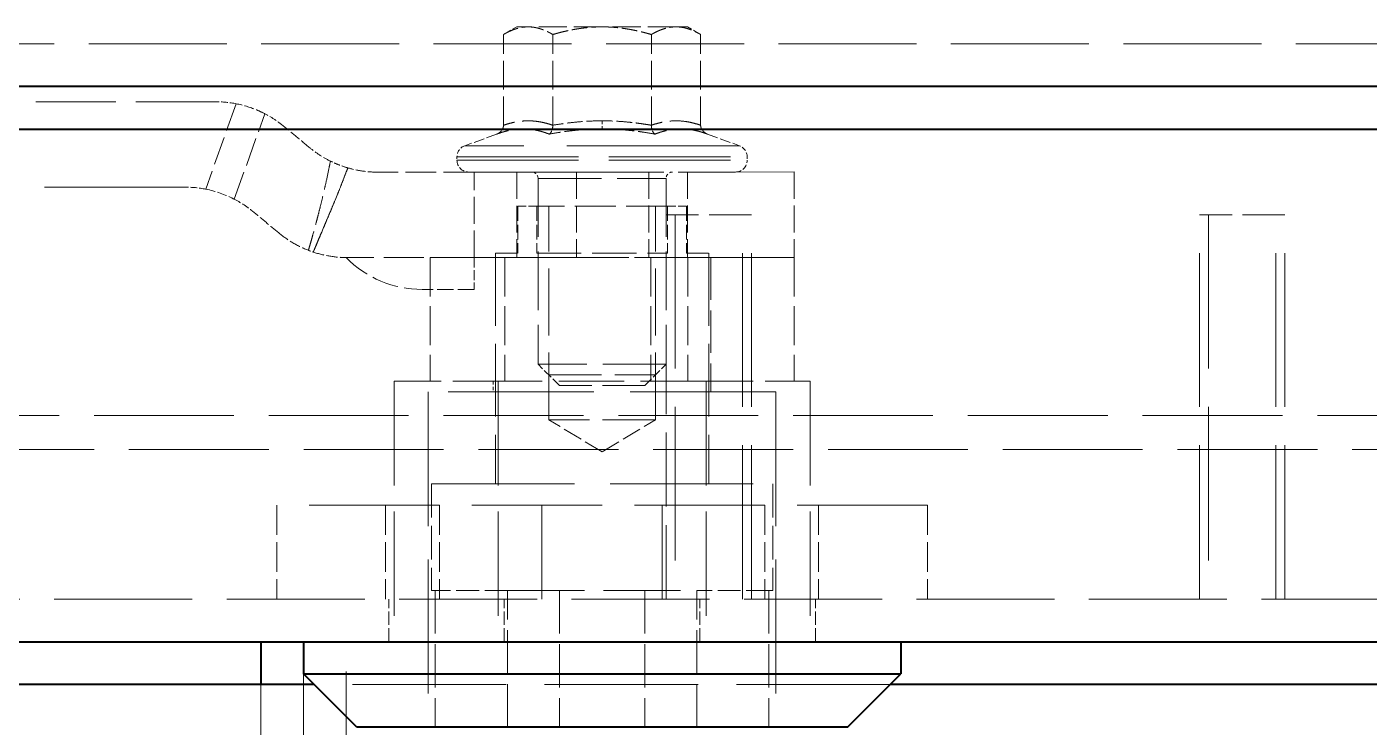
# Model space of a CAD drawing. Header units: millimetres. Extents: x 0 to 2523, y 0 to 1782.
# Drawn here: x 797.8 to 860.7, y 1233.4 to 1266.2 of the extents above; entities that cross this region are included whole.
import ezdxf

# ---------------------------------------------------------------- set-up
doc = ezdxf.new("R2010")
doc.units = ezdxf.units.MM
doc.header["$LTSCALE"] = 3
doc.linetypes.add('DASHED', pattern=[0.2067, 0.1654, -0.0413])
for name, color, linetype, lineweight in [('가려진 것(ISO)', 2, 'DASHED', 18), ('가려진 좁은 것(ISO)', 2, 'DASHED', 18), ('가시적인 것(ISO)', 3, 'Continuous', 40)]:
    doc.layers.add(name, color=color, linetype=linetype, lineweight=lineweight)

msp = doc.modelspace()

# ---------------------------------------------------------------- linework, layer by layer
at = {"layer": '가려진 것(ISO)', "ltscale": 0.453555}
for p, q in [((820.7766, 1266.1739), (820.1578, 1265.8166)), ((828.7766, 1266.1739), (829.3954, 1265.8166))]:
    msp.add_line(p, q, dxfattribs=at)
at = {"layer": '가려진 것(ISO)', "ltscale": 2.698431}
for p, q in [((820.1578, 1261.5663), (820.1578, 1265.8166)), ((829.3954, 1261.5663), (829.3954, 1265.8166))]:
    msp.add_line(p, q, dxfattribs=at)
at = {"layer": '가려진 것(ISO)', "ltscale": 1.329629}
for p, q in [((821.3125, 1266.1739), (820.7766, 1266.1739)), ((828.7766, 1266.1739), (828.2407, 1266.1739))]:
    msp.add_line(p, q, dxfattribs=at)
at = {"layer": '가려진 것(ISO)', "ltscale": 2.659358}
for p, q in [((824.7766, 1266.1739), (821.3125, 1266.1739)), ((828.2407, 1266.1739), (824.7766, 1266.1739))]:
    msp.add_line(p, q, dxfattribs=at)
at = {"layer": '가려진 것(ISO)', "ltscale": 2.698482}
msp.add_line((822.4672, 1261.5662), (822.4672, 1265.8166), dxfattribs=at)
at = {"layer": '가려진 것(ISO)', "ltscale": 2.698487}
msp.add_line((827.086, 1261.5662), (827.086, 1265.8166), dxfattribs=at)
at = {"layer": '가려진 것(ISO)', "ltscale": 13.032789}
for p, q in [((1162.7766, 1265.3739), (766.7766, 1265.3739)), ((766.7766, 1239.3739), (1162.7766, 1239.3739))]:
    msp.add_line(p, q, dxfattribs=at)
at = {"layer": '가려진 것(ISO)', "ltscale": 7.548428}
msp.add_line((806.6659, 1262.6662), (794.7766, 1262.6611), dxfattribs=at)
at = {"layer": '가려진 것(ISO)', "ltscale": 1.009477}
for p, q in [((819.8327, 1261.1495), (818.3385, 1260.6056)), ((829.7204, 1261.1495), (831.2147, 1260.6056))]:
    msp.add_line(p, q, dxfattribs=at)
at = {"layer": '가려진 것(ISO)', "ltscale": 0.104586}
for p, q in [((817.9766, 1260.0888), (817.9766, 1259.9239)), ((831.5766, 1260.0888), (831.5766, 1259.9239))]:
    msp.add_line(p, q, dxfattribs=at)
at = {"layer": '가려진 것(ISO)', "ltscale": 15.832087}
msp.add_line((818.5266, 1259.3739), (831.0266, 1259.3739), dxfattribs=at)
at = {"layer": '가려진 것(ISO)', "ltscale": 3.154497}
for p, q in [((823.5836, 1259.3734), (818.7772, 1259.3714)), ((823.5853, 1255.3734), (818.7789, 1255.3714))]:
    msp.add_line(p, q, dxfattribs=at)
at = {"layer": '가려진 것(ISO)', "ltscale": 2.539495}
for p, q in [((820.7766, 1259.3722), (820.7783, 1255.3722)), ((828.7766, 1259.3756), (828.7783, 1255.3756)), ((833.7766, 1259.3777), (833.7783, 1255.3777))]:
    msp.add_line(p, q, dxfattribs=at)
at = {"layer": '가려진 것(ISO)', "ltscale": 5.52352}
for p, q in [((821.7766, 1259.0739), (821.7766, 1250.3739)), ((827.7766, 1259.0739), (827.7766, 1250.3739))]:
    msp.add_line(p, q, dxfattribs=at)
at = {"layer": '가려진 것(ISO)', "ltscale": 2.19112}
for p, q in [((826.9609, 1259.3748), (823.5836, 1259.3734)), ((823.5853, 1255.3734), (826.9626, 1255.3748))]:
    msp.add_line(p, q, dxfattribs=at)
at = {"layer": '가려진 것(ISO)', "ltscale": 9.838044}
for p, q in [((833.7766, 1259.3777), (826.9609, 1259.3748)), ((826.9626, 1255.3748), (833.7783, 1255.3777))]:
    msp.add_line(p, q, dxfattribs=at)
at = {"layer": '가려진 것(ISO)', "ltscale": 13.266974}
msp.add_line((805.2306, 1258.6656), (788.7769, 1258.6586), dxfattribs=at)
at = {"layer": '가려진 것(ISO)', "ltscale": 0.796132}
for p, q in [((820.8266, 1257.7739), (821.711, 1257.7739)), ((827.8421, 1257.7739), (828.7266, 1257.7739))]:
    msp.add_line(p, q, dxfattribs=at)
at = {"layer": '가려진 것(ISO)', "ltscale": 1.396677}
for p, q in [((820.8266, 1257.7739), (820.8266, 1255.5739)), ((821.711, 1257.7739), (821.711, 1255.5739)), ((827.8421, 1257.7739), (827.8421, 1255.5739)), ((828.7266, 1257.7739), (828.7266, 1255.5739))]:
    msp.add_line(p, q, dxfattribs=at)
at = {"layer": '가려진 것(ISO)', "ltscale": 3.892509}
msp.add_line((827.8421, 1257.7739), (821.711, 1257.7739), dxfattribs=at)
at = {"layer": '가려진 것(ISO)', "ltscale": 6.348889}
for p, q in [((822.2766, 1247.7739), (822.2766, 1257.7739)), ((827.2766, 1247.7739), (827.2766, 1257.7739))]:
    msp.add_line(p, q, dxfattribs=at)
at = {"layer": '가려진 것(ISO)', "ltscale": 3.989087}
for p, q in [((831.7766, 1257.3739), (827.7766, 1257.3739)), ((856.7766, 1257.3739), (852.7766, 1257.3739)), ((826.7766, 1249.3739), (822.7766, 1249.3739))]:
    msp.add_line(p, q, dxfattribs=at)
at = {"layer": '가려진 것(ISO)', "ltscale": 14.513788}
for p, q in [((828.1946, 1257.3739), (828.1946, 1239.3739)), ((831.3586, 1239.3739), (831.3586, 1257.3739)), ((831.7766, 1239.3739), (831.7766, 1257.3739)), ((852.7766, 1239.3739), (852.7766, 1257.3739)), ((853.1946, 1257.3739), (853.1946, 1239.3739)), ((856.3586, 1239.3739), (856.3586, 1257.3739)), ((856.7766, 1239.3739), (856.7766, 1257.3739)), ((838.2766, 1235.3739), (811.2766, 1235.3739))]:
    msp.add_line(p, q, dxfattribs=at)
at = {"layer": '가려진 것(ISO)', "ltscale": 0.029295}
msp.add_line((812.8246, 1255.3688), (812.7783, 1255.3688), dxfattribs=at)
at = {"layer": '가려진 것(ISO)', "ltscale": 12.956447}
msp.add_line((833.7766, 1255.3739), (816.7261, 1255.3739), dxfattribs=at)
at = {"layer": '가려진 것(ISO)', "ltscale": 3.682313}
for p, q in [((816.7261, 1255.3739), (816.7261, 1249.5739)), ((820.2146, 1255.3739), (820.2146, 1249.5739)), ((827.0567, 1255.3739), (827.0567, 1249.5739)), ((828.8003, 1255.3739), (828.8003, 1249.5739)), ((833.7766, 1255.3739), (833.7766, 1249.5739))]:
    msp.add_line(p, q, dxfattribs=at)
at = {"layer": '가려진 것(ISO)', "ltscale": 0.950628}
msp.add_line((818.7783, 1255.3714), (818.7789, 1253.8739), dxfattribs=at)
at = {"layer": '가려진 것(ISO)', "ltscale": 2.095026}
for p, q in [((819.7766, 1255.5739), (820.8266, 1255.5739)), ((828.7266, 1255.5739), (829.7766, 1255.5739))]:
    msp.add_line(p, q, dxfattribs=at)
at = {"layer": '가려진 것(ISO)', "ltscale": 6.856808}
for p, q in [((819.7766, 1255.5739), (819.7766, 1244.7739)), ((829.7766, 1255.5739), (829.7766, 1244.7739))]:
    msp.add_line(p, q, dxfattribs=at)
at = {"layer": '가려진 것(ISO)', "ltscale": 4.190152}
msp.add_line((821.711, 1255.5739), (827.8421, 1255.5739), dxfattribs=at)
at = {"layer": '가려진 것(ISO)', "ltscale": 3.999763}
msp.add_line((829.8766, 1255.3739), (829.8766, 1249.0739), dxfattribs=at)
at = {"layer": '가려진 것(ISO)', "ltscale": 1.545837}
msp.add_line((818.7789, 1253.8739), (816.344, 1253.8739), dxfattribs=at)
at = {"layer": '가려진 것(ISO)', "ltscale": 5.983681}
msp.add_line((827.7766, 1250.3739), (821.7766, 1250.3739), dxfattribs=at)
at = {"layer": '가려진 것(ISO)', "ltscale": 0.897783}
for p, q in [((822.7766, 1249.3739), (821.7766, 1250.3739)), ((826.7766, 1249.3739), (827.7766, 1250.3739))]:
    msp.add_line(p, q, dxfattribs=at)
at = {"layer": '가려진 것(ISO)', "ltscale": 6.983788}
msp.add_line((827.7766, 1239.3739), (827.7766, 1250.3739), dxfattribs=at)
at = {"layer": '가려진 것(ISO)', "ltscale": 9.837123}
for p, q in [((815.0266, 1249.5739), (815.0266, 1237.3739)), ((819.9034, 1249.5739), (819.9034, 1237.3739)), ((829.6497, 1249.5739), (829.6497, 1237.3739)), ((834.5266, 1249.5739), (834.5266, 1237.3739))]:
    msp.add_line(p, q, dxfattribs=at)
at = {"layer": '가려진 것(ISO)', "ltscale": 4.455295}
for p, q in [((815.0266, 1249.5739), (819.9034, 1249.5739)), ((829.6497, 1249.5739), (834.5266, 1249.5739))]:
    msp.add_line(p, q, dxfattribs=at)
at = {"layer": '가려진 것(ISO)', "ltscale": 0.317349}
msp.add_line((819.6766, 1249.5739), (819.6766, 1249.0739), dxfattribs=at)
at = {"layer": '가려진 것(ISO)', "ltscale": 6.187803}
msp.add_line((829.6497, 1249.5739), (819.9034, 1249.5739), dxfattribs=at)
at = {"layer": '가려진 것(ISO)', "ltscale": 13.763361}
msp.add_line((832.9266, 1249.0739), (816.6266, 1249.0739), dxfattribs=at)
at = {"layer": '가려진 것(ISO)', "ltscale": 12.659248}
for p, q in [((816.6266, 1249.0739), (816.6266, 1233.3739)), ((832.9266, 1249.0739), (832.9266, 1233.3739))]:
    msp.add_line(p, q, dxfattribs=at)
at = {"layer": '가려진 것(ISO)', "ltscale": 13.208315}
for p, q in [((792.7766, 1247.9739), (1136.7766, 1247.9739)), ((1136.7766, 1246.3739), (792.7766, 1246.3739))]:
    msp.add_line(p, q, dxfattribs=at)
at = {"layer": '가려진 것(ISO)', "ltscale": 4.986384}
msp.add_line((827.2766, 1247.7739), (822.2766, 1247.7739), dxfattribs=at)
at = {"layer": '가려진 것(ISO)', "ltscale": 1.851636}
for q in [(822.2766, 1247.7739), (827.2766, 1247.7739)]:
    msp.add_line((824.7766, 1246.2718), q, dxfattribs=at)
at = {"layer": '가려진 것(ISO)', "ltscale": 13.510047}
msp.add_line((816.7766, 1244.7739), (832.7766, 1244.7739), dxfattribs=at)
at = {"layer": '가려진 것(ISO)', "ltscale": 3.174394}
for p, q in [((816.7766, 1244.7739), (816.7766, 1239.7739)), ((832.7766, 1244.7739), (832.7766, 1239.7739))]:
    msp.add_line(p, q, dxfattribs=at)
at = {"layer": '가려진 것(ISO)', "ltscale": 12.296404}
for p, q in [((817.1516, 1243.7739), (809.5266, 1243.7739)), ((832.4016, 1243.7739), (817.1516, 1243.7739)), ((840.0266, 1243.7739), (832.4016, 1243.7739))]:
    msp.add_line(p, q, dxfattribs=at)
at = {"layer": '가려진 것(ISO)', "ltscale": 2.793455}
for p, q in [((809.5266, 1243.7739), (809.5266, 1239.3739)), ((814.6266, 1243.7739), (814.6266, 1239.3739)), ((817.1516, 1243.7739), (817.1516, 1239.3739)), ((832.4016, 1243.7739), (832.4016, 1239.3739)), ((834.9266, 1243.7739), (834.9266, 1239.3739)), ((840.0266, 1243.7739), (840.0266, 1239.3739))]:
    msp.add_line(p, q, dxfattribs=at)
at = {"layer": '가려진 것(ISO)', "ltscale": 1.269698}
for p, q in [((814.7766, 1237.3739), (814.7766, 1239.3739)), ((820.194, 1237.3739), (820.194, 1239.3739)), ((829.3591, 1237.3739), (829.3591, 1239.3739)), ((834.7766, 1237.3739), (834.7766, 1239.3739))]:
    msp.add_line(p, q, dxfattribs=at)
at = {"layer": '가려진 것(ISO)', "ltscale": 1.087521}
for p, q in [((816.7766, 1239.7739), (816.9593, 1239.7739)), ((832.5939, 1239.7739), (832.7766, 1239.7739))]:
    msp.add_line(p, q, dxfattribs=at)
at = {"layer": '가려진 것(ISO)', "ltscale": 2.147077}
for p, q in [((820.3412, 1239.7739), (816.9593, 1239.7739)), ((832.5939, 1239.7739), (829.2119, 1239.7739))]:
    msp.add_line(p, q, dxfattribs=at)
at = {"layer": '가려진 것(ISO)', "ltscale": 4.063253}
for p, q in [((816.9593, 1239.7739), (816.9593, 1233.3739)), ((820.3412, 1233.3739), (820.3412, 1239.7739)), ((822.7766, 1239.7739), (822.7766, 1233.3739)), ((826.7766, 1239.7739), (826.7766, 1233.3739)), ((829.2119, 1233.3739), (829.2119, 1239.7739)), ((832.5939, 1239.7739), (832.5939, 1233.3739))]:
    msp.add_line(p, q, dxfattribs=at)
at = {"layer": '가려진 것(ISO)', "ltscale": 7.266602}
msp.add_line((820.3412, 1239.7739), (829.2119, 1239.7739), dxfattribs=at)
at = {"layer": '가려진 것(ISO)', "ltscale": 11.288502}
msp.add_line((812.7766, 1223.3739), (812.7766, 1237.3739), dxfattribs=at)
at = {"layer": '가려진 것(ISO)', "ltscale": 14.916949}
msp.add_line((810.7766, 1235.8739), (810.7766, 1217.3739), dxfattribs=at)
at = {"layer": '가려진 것(ISO)', "ltscale": 10.07902}
msp.add_line((810.7766, 1235.8739), (810.7766, 1223.3739), dxfattribs=at)
at = {"layer": '가려진 것(ISO)', "ltscale": 12.901145}
msp.add_line((808.7766, 1235.3739), (808.7766, 1219.3739), dxfattribs=at)
at = {"layer": '가려진 것(ISO)', "ltscale": 0.617765}
msp.add_arc((806.668, 1257.6662), 5, 78.872661, 90.024378, dxfattribs=at)
at = {"layer": '가려진 것(ISO)', "ltscale": 0.426521}
for centre, start, end in [((818.5266, 1260.0888), 110, 180), ((831.0266, 1260.0888), 0, 70)]:
    msp.add_arc(centre, 0.55, start, end, dxfattribs=at)
at = {"layer": '가려진 것(ISO)', "ltscale": 0.548413}
for centre, start, end in [((818.5266, 1259.9239), 180, 270), ((831.0266, 1259.9239), 270, 0)]:
    msp.add_arc(centre, 0.55, start, end, dxfattribs=at)
at = {"layer": '가려진 것(ISO)', "ltscale": 0.299089}
for centre, start, end in [((821.4766, 1259.0739), 0, 90), ((828.0766, 1259.0739), 90, 180)]:
    msp.add_arc(centre, 0.3, start, end, dxfattribs=at)
at = {"layer": '가려진 것(ISO)', "ltscale": 0.617843}
msp.add_arc((805.2327, 1253.6656), 5, 78.871251, 90.024378, dxfattribs=at)
at = {"layer": '가려진 것(ISO)', "ltscale": 2.520347}
msp.add_arc((816.344, 1258.8739), 5, 224.508984, 270, dxfattribs=at)
at = {"layer": '가려진 것(ISO)', "ltscale": 1.488612}
for points, weights in [([(820.1578, 1265.8166), (820.7766, 1266.1739), (821.3125, 1266.1739)], [2.05513277492, 2.2140978483, 2.21409784829]), ([(821.3125, 1266.1739), (821.8484, 1266.1739), (822.4672, 1265.8166)], [2.21409784829, 2.21409784827, 2.05513277493]), ([(822.4672, 1265.8166), (823.7048, 1266.1739), (824.7766, 1266.1739)], [2.0551350202, 2.21410026725, 2.21410026725]), ([(824.7766, 1266.1739), (825.8484, 1266.1739), (827.086, 1265.8166)], [2.21410026725, 2.21410026725, 2.05513502021]), ([(827.086, 1265.8166), (827.7048, 1266.1739), (828.2407, 1266.1739)], [2.05513439893, 2.2140996138, 2.2140995979])]:
    msp.add_rational_spline(points, weights, degree=2, dxfattribs=at)
at = {"layer": '가려진 것(ISO)', "ltscale": 1.488611}
msp.add_rational_spline([(828.2407, 1266.1739), (828.7766, 1266.1739), (829.3954, 1265.8166)], [2.2140995979, 2.21409958201, 2.05513439892], degree=2, dxfattribs=at)
at = {"layer": '가려진 것(ISO)', "ltscale": 0.917635}
msp.add_open_spline([(808.9742, 1262.1026), (808.8435, 1262.1701), (808.7083, 1262.2335), (808.2694, 1262.4139), (807.9512, 1262.508), (807.633, 1262.5722)], degree=3, knots=[-2.39231706, -2.39231706, -2.39231706, -2.39231706, -2.3486929, -2.3486929, -2.25464695, -2.25464695, -2.25464695, -2.25464695], dxfattribs=at)
at = {"layer": '가려진 것(ISO)', "ltscale": 0.690919}
msp.add_open_spline([(809.8483, 1261.5244), (809.8224, 1261.5457), (809.7963, 1261.5669), (809.7698, 1261.5878), (809.6624, 1261.6728), (809.5501, 1261.7544), (809.4332, 1261.832), (809.2874, 1261.9288), (809.1342, 1262.0194), (808.9742, 1262.1026)], degree=3, knots=[0, 0, 0, 0, 0.0988299, 0.0988299, 0.0988299, 0.5, 0.5, 0.5, 1, 1, 1, 1], dxfattribs=at)
at = {"layer": '가려진 것(ISO)', "ltscale": 1.037947}
for points, knots in [([(811.0775, 1260.5112), (810.8718, 1260.6808), (810.6664, 1260.8501), (810.2567, 1261.1878), (810.0522, 1261.3563), (809.8483, 1261.5244)], [-0.16348865, -0.16348865, -0.16348865, -0.16348865, -0.08174478, -0.08174478, -0.000001, -0.000001, -0.000001, -0.000001]), ([(809.6422, 1256.5106), (809.4365, 1256.6802), (809.2311, 1256.8494), (808.8214, 1257.1872), (808.6169, 1257.3557), (808.413, 1257.5238)], [-0.16348834, -0.16348834, -0.16348834, -0.16348834, -0.08174464, -0.08174464, -0.000001, -0.000001, -0.000001, -0.000001])]:
    msp.add_open_spline(points, degree=3, knots=knots, dxfattribs=at)
at = {"layer": '가려진 것(ISO)', "ltscale": 0.356819}
for points, knots in [([(820.1578, 1261.5663), (820.1578, 1261.5258), (820.1509, 1261.4857), (820.124, 1261.4048), (820.1029, 1261.3651), (820.0462, 1261.2878), (820.0093, 1261.2516), (819.9274, 1261.1918), (819.8827, 1261.168), (819.8347, 1261.1502), (819.8337, 1261.1499), (819.8327, 1261.1495)], [-0.056055776, -0.056055776, -0.056055776, -0.056055776, -0.043849048, -0.043849048, -0.030415241, -0.030415241, -0.015046721, -0.015046721, 0, 0, 0.000314742, 0.000314742, 0.000314742, 0.000314742]), ([(829.3954, 1261.5663), (829.3953, 1261.5258), (829.4022, 1261.4856), (829.4291, 1261.4048), (829.4503, 1261.3651), (829.5069, 1261.2878), (829.5439, 1261.2516), (829.6257, 1261.1918), (829.6704, 1261.168), (829.7184, 1261.1502), (829.7194, 1261.1499), (829.7204, 1261.1495)], [-0.056055727, -0.056055727, -0.056055727, -0.056055727, -0.043846592, -0.043846592, -0.030415241, -0.030415241, -0.015046721, -0.015046721, 0, 0, 0.000314742, 0.000314742, 0.000314742, 0.000314742])]:
    msp.add_open_spline(points, degree=3, knots=knots, dxfattribs=at)
at = {"layer": '가려진 것(ISO)', "ltscale": 0.356764}
msp.add_open_spline([(822.4672, 1261.5662), (822.4672, 1261.5256), (822.4637, 1261.4855), (822.4502, 1261.4047), (822.4397, 1261.365), (822.4114, 1261.2877), (822.3929, 1261.2515), (822.352, 1261.1918), (822.3296, 1261.168), (822.3056, 1261.1502), (822.3051, 1261.1499), (822.3047, 1261.1495)], degree=3, knots=[0.000007253, 0.000007253, 0.000007253, 0.000007253, 0.012182988, 0.012182988, 0.025541036, 0.025541036, 0.040859243, 0.040859243, 0.055840117, 0.055840117, 0.056151409, 0.056151409, 0.056151409, 0.056151409], dxfattribs=at)
at = {"layer": '가려진 것(ISO)', "ltscale": 0.356759}
msp.add_open_spline([(827.086, 1261.5662), (827.086, 1261.5256), (827.0894, 1261.4855), (827.1029, 1261.4047), (827.1134, 1261.365), (827.1417, 1261.2877), (827.1602, 1261.2515), (827.2012, 1261.1918), (827.2235, 1261.168), (827.2475, 1261.1502), (827.248, 1261.1499), (827.2485, 1261.1495)], degree=3, knots=[-0.056046369, -0.056046369, -0.056046369, -0.056046369, -0.043826559, -0.043826559, -0.030415995, -0.030415995, -0.015038694, -0.015038694, 0, 0, 0.000312487, 0.000312487, 0.000312487, 0.000312487], dxfattribs=at)
at = {"layer": '가려진 것(ISO)', "ltscale": 0.746982}
msp.add_open_spline([(812.0436, 1259.8864), (811.8661, 1259.9741), (811.6965, 1260.071), (811.5353, 1260.1756), (811.3741, 1260.2802), (811.2214, 1260.3926), (811.0775, 1260.5112)], degree=3, knots=[0, 0, 0, 0, 0.5, 0.5, 0.5, 1, 1, 1, 1], dxfattribs=at)
at = {"layer": '가려진 것(ISO)', "ltscale": 0.580682}
msp.add_open_spline([(812.8611, 1259.5685), (812.7239, 1259.6084), (812.5866, 1259.6547), (812.4501, 1259.7076), (812.3136, 1259.7606), (812.1779, 1259.8201), (812.0436, 1259.8864)], degree=3, knots=[0, 0, 0, 0, 0.5, 0.5, 0.5, 1, 1, 1, 1], dxfattribs=at)
at = {"layer": '가려진 것(ISO)', "ltscale": 0.923971}
msp.add_open_spline([(814.2599, 1259.3694), (814.0035, 1259.3693), (813.7476, 1259.3892), (813.2611, 1259.4638), (813.0468, 1259.5145), (812.8611, 1259.5685)], degree=3, knots=[0.000001, 0.000001, 0.000001, 0.000001, 0.07765173, 0.07765173, 0.15274647, 0.15274647, 0.15274647, 0.15274647], dxfattribs=at)
at = {"layer": '가려진 것(ISO)', "ltscale": 2.873697}
msp.add_open_spline([(818.7772, 1259.3714), (818.1292, 1259.3711), (817.4339, 1259.3708), (816.8485, 1259.3705), (816.263, 1259.3703), (815.7874, 1259.3701), (815.2365, 1259.3699), (814.9221, 1259.3697), (814.5833, 1259.3696), (814.2599, 1259.3694)], degree=3, knots=[0, 0, 0, 0, 0.3890197, 0.3890197, 0.3890197, 0.7780394, 0.7780394, 0.7780394, 1, 1, 1, 1], dxfattribs=at)
at = {"layer": '가려진 것(ISO)', "ltscale": 0.917555}
msp.add_open_spline([(806.1978, 1258.5716), (806.6603, 1258.4793), (807.1064, 1258.3213), (807.5071, 1258.1184), (807.5231, 1258.1102), (807.539, 1258.1019)], degree=3, knots=[-2.32675333, -2.32675333, -2.32675333, -2.32675333, -2.19233301, -2.19233301, -2.18674205, -2.18674205, -2.18674205, -2.18674205], dxfattribs=at)
at = {"layer": '가려진 것(ISO)', "ltscale": 0.690815}
msp.add_open_spline([(807.539, 1258.1019), (807.6991, 1258.0187), (807.8522, 1257.9281), (807.998, 1257.8313), (808.1153, 1257.7534), (808.2279, 1257.6715), (808.3356, 1257.5863), (808.3617, 1257.5657), (808.3875, 1257.5448), (808.413, 1257.5238)], degree=3, knots=[0, 0, 0, 0, 0.5, 0.5, 0.5, 0.9025059, 0.9025059, 0.9025059, 1, 1, 1, 1], dxfattribs=at)
at = {"layer": '가려진 것(ISO)', "ltscale": 1.033177}
msp.add_open_spline([(809.6422, 1256.5106), (809.8444, 1256.3439), (810.0596, 1256.1932), (810.5183, 1255.9232), (810.7616, 1255.8053), (811.0137, 1255.7074)], degree=3, knots=[-0.16282276, -0.16282276, -0.16282276, -0.16282276, -0.08246392, -0.08246392, -0.000001, -0.000001, -0.000001, -0.000001], dxfattribs=at)
at = {"layer": '가려진 것(ISO)', "ltscale": 0.156232}
msp.add_open_spline([(811.0137, 1255.7074), (811.0514, 1255.6928), (811.0891, 1255.6787), (811.1647, 1255.6515), (811.2026, 1255.6383), (811.2405, 1255.6257)], degree=3, knots=[0.000001, 0.000001, 0.000001, 0.000001, 0.012313333, 0.012313333, 0.024625639, 0.024625639, 0.024625639, 0.024625639], dxfattribs=at)
at = {"layer": '가려진 것(ISO)', "ltscale": 1.041271}
msp.add_open_spline([(811.2405, 1255.6257), (811.4933, 1255.5414), (811.754, 1255.4769), (812.2849, 1255.3905), (812.5542, 1255.3687), (812.8246, 1255.3688)], degree=3, knots=[-0.16423316, -0.16423316, -0.16423316, -0.16423316, -0.08209167, -0.08209167, -0.00008865, -0.00008865, -0.00008865, -0.00008865], dxfattribs=at)
at = {"layer": '가려진 것(ISO)', "ltscale": 3.790577}
msp.add_open_spline([(818.7789, 1255.3714), (817.7864, 1255.3709), (816.7906, 1255.3705), (814.8009, 1255.3697), (813.809, 1255.3692), (812.8246, 1255.3688)], degree=3, knots=[-0.59728772, -0.59728772, -0.59728772, -0.59728772, -0.29865558, -0.29865558, -0.00008864, -0.00008864, -0.00008864, -0.00008864], dxfattribs=at)
at = {"layer": '가려진 좁은 것(ISO)', "ltscale": 2.698401}
msp.add_line((807.633, 1262.5722), (806.1978, 1258.5716), dxfattribs=at)
at = {"layer": '가려진 좁은 것(ISO)', "ltscale": 2.698427}
msp.add_line((807.539, 1258.1019), (808.9742, 1262.1026), dxfattribs=at)
at = {"layer": '가려진 좁은 것(ISO)', "ltscale": 0.31017}
msp.add_line((824.7766, 1261.7731), (824.7766, 1261.3972), dxfattribs=at)
at = {"layer": '가려진 좁은 것(ISO)', "ltscale": 11.483541}
for p, q in [((817.9766, 1260.0888), (831.5766, 1260.0888)), ((817.9766, 1259.9239), (831.5766, 1259.9239))]:
    msp.add_line(p, q, dxfattribs=at)
at = {"layer": '가려진 좁은 것(ISO)', "ltscale": 16.308598}
msp.add_line((831.2147, 1260.6056), (818.3385, 1260.6056), dxfattribs=at)
at = {"layer": '가려진 좁은 것(ISO)', "ltscale": 2.539495}
for p, q in [((818.7789, 1255.3714), (818.7772, 1259.3714)), ((823.5836, 1259.3734), (823.5853, 1255.3734)), ((826.9609, 1259.3748), (826.9626, 1255.3748))]:
    msp.add_line(p, q, dxfattribs=at)
at = {"layer": '가려진 좁은 것(ISO)', "ltscale": 5.983681}
msp.add_line((821.7766, 1259.0739), (827.7766, 1259.0739), dxfattribs=at)
at = {"layer": '가려진 좁은 것(ISO)', "ltscale": 0.000754912}
msp.add_line((821.6127, 1255.3726), (821.6127, 1255.3739), dxfattribs=at)
msp.add_line((821.6127, 1255.3726), (821.6127, 1255.3739), dxfattribs=at)
at = {"layer": '가려진 좁은 것(ISO)', "ltscale": 0.12769}
msp.add_line((821.7766, 1255.5739), (821.7766, 1255.3726), dxfattribs=at)
at = {"layer": '가려진 좁은 것(ISO)', "ltscale": 0.12607}
msp.add_line((827.7766, 1255.3752), (827.7766, 1255.5739), dxfattribs=at)
at = {"layer": '가려진 좁은 것(ISO)', "ltscale": 4.986384}
msp.add_line((822.2766, 1249.8739), (827.2766, 1249.8739), dxfattribs=at)
msp.add_line((822.2766, 1249.8739), (827.2766, 1249.8739), dxfattribs=at)
at = {"layer": '가려진 좁은 것(ISO)', "ltscale": 2.793455}
for p, q in [((821.9552, 1239.3739), (821.9552, 1243.7739)), ((821.9552, 1243.7739), (821.9552, 1239.3739)), ((821.9552, 1239.3739), (821.9552, 1243.7739)), ((821.9552, 1243.7739), (821.9552, 1239.3739)), ((827.5979, 1243.7739), (827.5979, 1239.3739)), ((827.5979, 1239.3739), (827.5979, 1243.7739)), ((827.5979, 1243.7739), (827.5979, 1239.3739)), ((827.5979, 1239.3739), (827.5979, 1243.7739))]:
    msp.add_line(p, q, dxfattribs=at)
at = {"layer": '가려진 좁은 것(ISO)', "ltscale": 3.159124}
for points, knots in [([(822.3046, 1261.1495), (822.2392, 1261.1743), (822.1692, 1261.1994), (822.0941, 1261.224), (822.0794, 1261.2288), (822.0646, 1261.2336), (822.0495, 1261.2383), (821.9963, 1261.2551), (821.9405, 1261.2715), (821.8828, 1261.287), (821.8405, 1261.2984), (821.797, 1261.3092), (821.7528, 1261.3194), (821.7148, 1261.3281), (821.6761, 1261.3362), (821.637, 1261.3437), (821.5684, 1261.3568), (821.4982, 1261.3679), (821.4269, 1261.3765), (821.4071, 1261.3789), (821.3873, 1261.3811), (821.3674, 1261.3831), (821.2743, 1261.3924), (821.1796, 1261.3972), (821.0845, 1261.3972), (820.9895, 1261.3972), (820.894, 1261.3924), (820.7996, 1261.3831), (820.7794, 1261.3811), (820.7593, 1261.3789), (820.7392, 1261.3765), (820.6666, 1261.3679), (820.5948, 1261.3568), (820.5244, 1261.3437), (820.4842, 1261.3362), (820.4445, 1261.3281), (820.4053, 1261.3194), (820.3597, 1261.3092), (820.3148, 1261.2984), (820.271, 1261.287), (820.2113, 1261.2715), (820.1534, 1261.2551), (820.0982, 1261.2383), (820.0825, 1261.2336), (820.0671, 1261.2288), (820.0519, 1261.224), (819.9738, 1261.1994), (819.9009, 1261.1743), (819.8327, 1261.1495)], [0.00000232, 0.00000232, 0.00000232, 0.00000232, 0.10460482, 0.10460482, 0.10460482, 0.125, 0.125, 0.125, 0.19708955, 0.19708955, 0.19708955, 0.25, 0.25, 0.25, 0.29543023, 0.29543023, 0.29543023, 0.375, 0.375, 0.375, 0.39704146, 0.39704146, 0.39704146, 0.5, 0.5, 0.5, 0.60295854, 0.60295854, 0.60295854, 0.625, 0.625, 0.625, 0.70456977, 0.70456977, 0.70456977, 0.75, 0.75, 0.75, 0.80291045, 0.80291045, 0.80291045, 0.875, 0.875, 0.875, 0.89539518, 0.89539518, 0.89539518, 0.99999751, 0.99999751, 0.99999751, 0.99999751]), ([(829.7204, 1261.1495), (829.6522, 1261.1743), (829.5794, 1261.1994), (829.5013, 1261.224), (829.486, 1261.2288), (829.4706, 1261.2336), (829.455, 1261.2383), (829.3997, 1261.2551), (829.3419, 1261.2715), (829.2822, 1261.287), (829.2383, 1261.2984), (829.1934, 1261.3092), (829.1478, 1261.3194), (829.1086, 1261.3281), (829.0689, 1261.3362), (829.0287, 1261.3437), (828.9583, 1261.3568), (828.8865, 1261.3679), (828.814, 1261.3765), (828.7939, 1261.3789), (828.7737, 1261.3811), (828.7535, 1261.3831), (828.6591, 1261.3924), (828.5637, 1261.3972), (828.4686, 1261.3972), (828.3735, 1261.3972), (828.2788, 1261.3924), (828.1858, 1261.3831), (828.1659, 1261.3811), (828.146, 1261.3789), (828.1262, 1261.3765), (828.0549, 1261.3679), (827.9847, 1261.3568), (827.9162, 1261.3437), (827.877, 1261.3362), (827.8384, 1261.3281), (827.8004, 1261.3194), (827.7561, 1261.3092), (827.7127, 1261.2984), (827.6703, 1261.287), (827.6126, 1261.2715), (827.5568, 1261.2551), (827.5036, 1261.2383), (827.4886, 1261.2336), (827.4737, 1261.2288), (827.4591, 1261.224), (827.3839, 1261.1994), (827.314, 1261.1743), (827.2485, 1261.1495)], [0.00000249, 0.00000249, 0.00000249, 0.00000249, 0.10460482, 0.10460482, 0.10460482, 0.125, 0.125, 0.125, 0.19708955, 0.19708955, 0.19708955, 0.25, 0.25, 0.25, 0.29543023, 0.29543023, 0.29543023, 0.375, 0.375, 0.375, 0.39704146, 0.39704146, 0.39704146, 0.5, 0.5, 0.5, 0.60295854, 0.60295854, 0.60295854, 0.625, 0.625, 0.625, 0.70456977, 0.70456977, 0.70456977, 0.75, 0.75, 0.75, 0.80291045, 0.80291045, 0.80291045, 0.875, 0.875, 0.875, 0.89539518, 0.89539518, 0.89539518, 0.99999769, 0.99999769, 0.99999769, 0.99999769])]:
    msp.add_open_spline(points, degree=3, knots=knots, dxfattribs=at)
at = {"layer": '가려진 좁은 것(ISO)', "ltscale": 2.94755}
msp.add_open_spline([(822.4672, 1261.5662), (822.3885, 1261.5928), (822.3049, 1261.6188), (822.2155, 1261.6434), (822.126, 1261.6681), (822.0307, 1261.6913), (821.932, 1261.7108), (821.8334, 1261.7303), (821.7314, 1261.7461), (821.6276, 1261.7568), (821.5238, 1261.7675), (821.4181, 1261.7731), (821.3125, 1261.7731), (821.2068, 1261.7731), (821.1011, 1261.7675), (820.9973, 1261.7568), (820.8935, 1261.7461), (820.7916, 1261.7303), (820.6929, 1261.7108), (820.5943, 1261.6913), (820.4989, 1261.668), (820.4095, 1261.6434), (820.32, 1261.6188), (820.2364, 1261.5929), (820.1578, 1261.5663)], degree=3, knots=[0, 0, 0, 0, 0.125, 0.125, 0.125, 0.25, 0.25, 0.25, 0.375, 0.375, 0.375, 0.5, 0.5, 0.5, 0.625, 0.625, 0.625, 0.75, 0.75, 0.75, 0.875, 0.875, 0.875, 1, 1, 1, 1], dxfattribs=at)
at = {"layer": '가려진 좁은 것(ISO)', "ltscale": 1.579512}
for points, knots in [([(824.7766, 1261.3972), (824.6142, 1261.3972), (824.4532, 1261.3938), (824.2896, 1261.3868), (824.2497, 1261.3851), (824.2096, 1261.3832), (824.1693, 1261.3811), (824.0433, 1261.3744), (823.9153, 1261.3656), (823.7864, 1261.3547), (823.7051, 1261.3478), (823.6235, 1261.3401), (823.5419, 1261.3316), (823.455, 1261.3225), (823.3681, 1261.3126), (823.2815, 1261.3019), (823.1578, 1261.2867), (823.0348, 1261.2698), (822.9133, 1261.2517), (822.873, 1261.2457), (822.8328, 1261.2395), (822.7927, 1261.2333), (822.628, 1261.2075), (822.466, 1261.1795), (822.3046, 1261.1495)], [0, 0, 0, 0, 0.20094998, 0.20094998, 0.20094998, 0.25, 0.25, 0.25, 0.40333094, 0.40333094, 0.40333094, 0.5, 0.5, 0.5, 0.60292444, 0.60292444, 0.60292444, 0.75, 0.75, 0.75, 0.7988985, 0.7988985, 0.7988985, 0.99999466, 0.99999466, 0.99999466, 0.99999466]), ([(827.2485, 1261.1495), (827.0852, 1261.1798), (826.9219, 1261.208), (826.7565, 1261.2339), (826.7157, 1261.2403), (826.6748, 1261.2465), (826.6337, 1261.2526), (826.5114, 1261.2708), (826.3878, 1261.2877), (826.2637, 1261.3029), (826.1773, 1261.3135), (826.0907, 1261.3234), (826.0042, 1261.3323), (825.9223, 1261.3408), (825.8406, 1261.3485), (825.7592, 1261.3553), (825.6312, 1261.3661), (825.5043, 1261.3747), (825.3794, 1261.3813), (825.3391, 1261.3834), (825.299, 1261.3853), (825.259, 1261.387), (825.0967, 1261.3939), (824.9372, 1261.3972), (824.7766, 1261.3972)], [0.00000535, 0.00000535, 0.00000535, 0.00000535, 0.20052293, 0.20052293, 0.20052293, 0.25, 0.25, 0.25, 0.39734023, 0.39734023, 0.39734023, 0.5, 0.5, 0.5, 0.59717741, 0.59717741, 0.59717741, 0.75, 0.75, 0.75, 0.79938724, 0.79938724, 0.79938724, 1, 1, 1, 1])]:
    msp.add_open_spline(points, degree=3, knots=knots, dxfattribs=at)
at = {"layer": '가려진 좁은 것(ISO)', "ltscale": 1.473715}
msp.add_open_spline([(824.7766, 1261.7731), (824.5905, 1261.7731), (824.4018, 1261.7688), (824.2096, 1261.7599), (824.0174, 1261.7509), (823.8217, 1261.7373), (823.6254, 1261.7192), (823.429, 1261.7011), (823.2319, 1261.6784), (823.0385, 1261.6527), (822.845, 1261.6269), (822.6551, 1261.598), (822.4672, 1261.5662)], degree=3, knots=[0, 0, 0, 0, 0.25, 0.25, 0.25, 0.5, 0.5, 0.5, 0.75, 0.75, 0.75, 1, 1, 1, 1], dxfattribs=at)
at = {"layer": '가려진 좁은 것(ISO)', "ltscale": 1.473716}
msp.add_open_spline([(827.0859, 1261.5662), (826.9956, 1261.5815), (826.9051, 1261.5961), (826.814, 1261.6099), (826.7133, 1261.6253), (826.612, 1261.6397), (826.5099, 1261.6533), (826.4431, 1261.6622), (826.376, 1261.6707), (826.3087, 1261.6787), (826.1802, 1261.6941), (826.051, 1261.7079), (825.9223, 1261.7197), (825.8781, 1261.7238), (825.834, 1261.7276), (825.7899, 1261.7312), (825.6385, 1261.7436), (825.4882, 1261.7532), (825.3401, 1261.76), (825.3181, 1261.761), (825.2962, 1261.762), (825.2744, 1261.7629), (825.1058, 1261.7698), (824.9401, 1261.7731), (824.7766, 1261.7731)], degree=3, knots=[0, 0, 0, 0, 0.1187084, 0.1187084, 0.1187084, 0.25, 0.25, 0.25, 0.3359259, 0.3359259, 0.3359259, 0.5, 0.5, 0.5, 0.5563781, 0.5563781, 0.5563781, 0.75, 0.75, 0.75, 0.7786751, 0.7786751, 0.7786751, 1, 1, 1, 1], dxfattribs=at)
at = {"layer": '가려진 좁은 것(ISO)', "ltscale": 2.947551}
msp.add_open_spline([(829.3953, 1261.5663), (829.3167, 1261.5929), (829.2331, 1261.6188), (829.1437, 1261.6434), (829.0542, 1261.668), (828.9589, 1261.6913), (828.8602, 1261.7108), (828.7616, 1261.7303), (828.6596, 1261.7461), (828.5558, 1261.7568), (828.452, 1261.7675), (828.3463, 1261.7731), (828.2407, 1261.7731), (828.135, 1261.7731), (828.0293, 1261.7675), (827.9255, 1261.7568), (827.8217, 1261.7461), (827.7198, 1261.7303), (827.6211, 1261.7108), (827.5225, 1261.6913), (827.4271, 1261.6681), (827.3377, 1261.6434), (827.2482, 1261.6188), (827.1646, 1261.5928), (827.086, 1261.5662)], degree=3, knots=[0, 0, 0, 0, 0.125, 0.125, 0.125, 0.25, 0.25, 0.25, 0.375, 0.375, 0.375, 0.5, 0.5, 0.5, 0.625, 0.625, 0.625, 0.75, 0.75, 0.75, 0.875, 0.875, 0.875, 1, 1, 1, 1], dxfattribs=at)
at = {"layer": '가려진 좁은 것(ISO)', "ltscale": 2.734044}
msp.add_open_spline([(812.0436, 1259.8864), (812.0218, 1259.7734), (811.9993, 1259.66), (811.9762, 1259.5463), (811.9339, 1259.3377), (811.8896, 1259.1278), (811.8432, 1258.9167), (811.8149, 1258.7884), (811.786, 1258.6596), (811.7562, 1258.5304), (811.7432, 1258.474), (811.7301, 1258.4176), (811.7168, 1258.361), (811.6784, 1258.1976), (811.6389, 1258.0334), (811.5981, 1257.8685), (811.5619, 1257.7222), (811.5248, 1257.5753), (811.4868, 1257.4278), (811.462, 1257.3315), (811.4368, 1257.2349), (811.4113, 1257.1381), (811.402, 1257.1028), (811.3926, 1257.0674), (811.3832, 1257.032), (811.3516, 1256.9135), (811.3196, 1256.7946), (811.2869, 1256.6754), (811.2577, 1256.5685), (811.2281, 1256.4612), (811.198, 1256.3537), (811.171, 1256.257), (811.1436, 1256.1601), (811.1159, 1256.0628), (811.091, 1255.9751), (811.0657, 1255.8871), (811.0402, 1255.7989), (811.0314, 1255.7684), (811.0226, 1255.738), (811.0137, 1255.7074)], degree=3, knots=[0, 0, 0, 0, 0.0844545, 0.0844545, 0.0844545, 0.2392845, 0.2392845, 0.2392845, 0.3333333, 0.3333333, 0.3333333, 0.3743632, 0.3743632, 0.3743632, 0.4929223, 0.4929223, 0.4929223, 0.5980553, 0.5980553, 0.5980553, 0.6666667, 0.6666667, 0.6666667, 0.6917173, 0.6917173, 0.6917173, 0.7754928, 0.7754928, 0.7754928, 0.8505712, 0.8505712, 0.8505712, 0.9180518, 0.9180518, 0.9180518, 0.9789633, 0.9789633, 0.9789633, 1, 1, 1, 1], dxfattribs=at)
at = {"layer": '가려진 좁은 것(ISO)', "ltscale": 2.707696}
for points, knots in [([(811.2405, 1255.6257), (811.4332, 1256.0851), (811.6249, 1256.5378), (811.8126, 1256.9821), (812.0004, 1257.4264), (812.1842, 1257.8624), (812.3603, 1258.2929), (812.5364, 1258.7234), (812.7047, 1259.1484), (812.8611, 1259.5685)], [0, 0, 0, 0, 0.3333333, 0.3333333, 0.3333333, 0.6666667, 0.6666667, 0.6666667, 1, 1, 1, 1]), ([(812.8611, 1259.5685), (812.8361, 1259.5013), (812.8108, 1259.434), (812.7852, 1259.3666), (812.726, 1259.2106), (812.6652, 1259.0539), (812.6031, 1258.8965), (812.5418, 1258.7412), (812.4792, 1258.5851), (812.4155, 1258.4284), (812.3972, 1258.3833), (812.3788, 1258.3382), (812.3603, 1258.293), (812.3154, 1258.1833), (812.2701, 1258.0732), (812.2243, 1257.9628), (812.1627, 1257.8143), (812.1003, 1257.6651), (812.0373, 1257.515), (811.9812, 1257.3814), (811.9245, 1257.2471), (811.8675, 1257.1121), (811.8493, 1257.0689), (811.831, 1257.0256), (811.8127, 1256.9823), (811.7813, 1256.9081), (811.7499, 1256.8336), (811.7183, 1256.759), (811.6745, 1256.6553), (811.6305, 1256.5511), (811.5863, 1256.4466), (811.5472, 1256.354), (811.5079, 1256.2611), (811.4686, 1256.1679), (811.4336, 1256.0848), (811.3985, 1256.0015), (811.3633, 1255.918), (811.3318, 1255.8432), (811.3003, 1255.7683), (811.2688, 1255.6932), (811.2594, 1255.6707), (811.2499, 1255.6482), (811.2405, 1255.6257)], [0, 0, 0, 0, 0.0532858, 0.0532858, 0.0532858, 0.1766136, 0.1766136, 0.1766136, 0.2983371, 0.2983371, 0.2983371, 0.3333333, 0.3333333, 0.3333333, 0.4182823, 0.4182823, 0.4182823, 0.5324802, 0.5324802, 0.5324802, 0.6341594, 0.6341594, 0.6341594, 0.6666667, 0.6666667, 0.6666667, 0.7223421, 0.7223421, 0.7223421, 0.7996501, 0.7996501, 0.7996501, 0.8681126, 0.8681126, 0.8681126, 0.9291059, 0.9291059, 0.9291059, 0.9836748, 0.9836748, 0.9836748, 1, 1, 1, 1])]:
    msp.add_open_spline(points, degree=3, knots=knots, dxfattribs=at)
at = {"layer": '가려진 좁은 것(ISO)', "ltscale": 0.001011}
msp.add_open_spline([(820.6646, 1255.3722), (820.6646, 1255.3727), (820.6646, 1255.3733), (820.6646, 1255.3739)], degree=3, dxfattribs=at)
msp.add_open_spline([(820.6646, 1255.3722), (820.6646, 1255.3727), (820.6646, 1255.3733), (820.6646, 1255.3739)], degree=3, dxfattribs=at)
at = {"layer": '가려진 좁은 것(ISO)', "ltscale": 0.000216209}
msp.add_open_spline([(823.6068, 1255.3739), (823.6068, 1255.3737), (823.6068, 1255.3736), (823.6068, 1255.3734)], degree=3, dxfattribs=at)
msp.add_open_spline([(823.6068, 1255.3739), (823.6068, 1255.3737), (823.6068, 1255.3736), (823.6068, 1255.3734)], degree=3, dxfattribs=at)
at = {"layer": '가시적인 것(ISO)'}
for p, q in [((1164.7766, 1263.3739), (764.7766, 1263.3739)), ((1164.7766, 1261.3739), (764.7766, 1261.3739)), ((764.7766, 1237.3739), (1164.7766, 1237.3739)), ((808.7766, 1237.3739), (808.7766, 1235.3739)), ((810.7766, 1237.3739), (810.7766, 1235.8739)), ((838.7766, 1237.3739), (838.7766, 1235.8739)), ((810.7766, 1235.8739), (838.7766, 1235.8739)), ((813.2766, 1233.3739), (810.7766, 1235.8739)), ((836.2766, 1233.3739), (838.7766, 1235.8739)), ((811.2766, 1235.3739), (781.7766, 1235.3739)), ((1133.7766, 1235.3739), (838.2766, 1235.3739)), ((836.2766, 1233.3739), (813.2766, 1233.3739))]:
    msp.add_line(p, q, dxfattribs=at)

doc.saveas('drawing.dxf')
